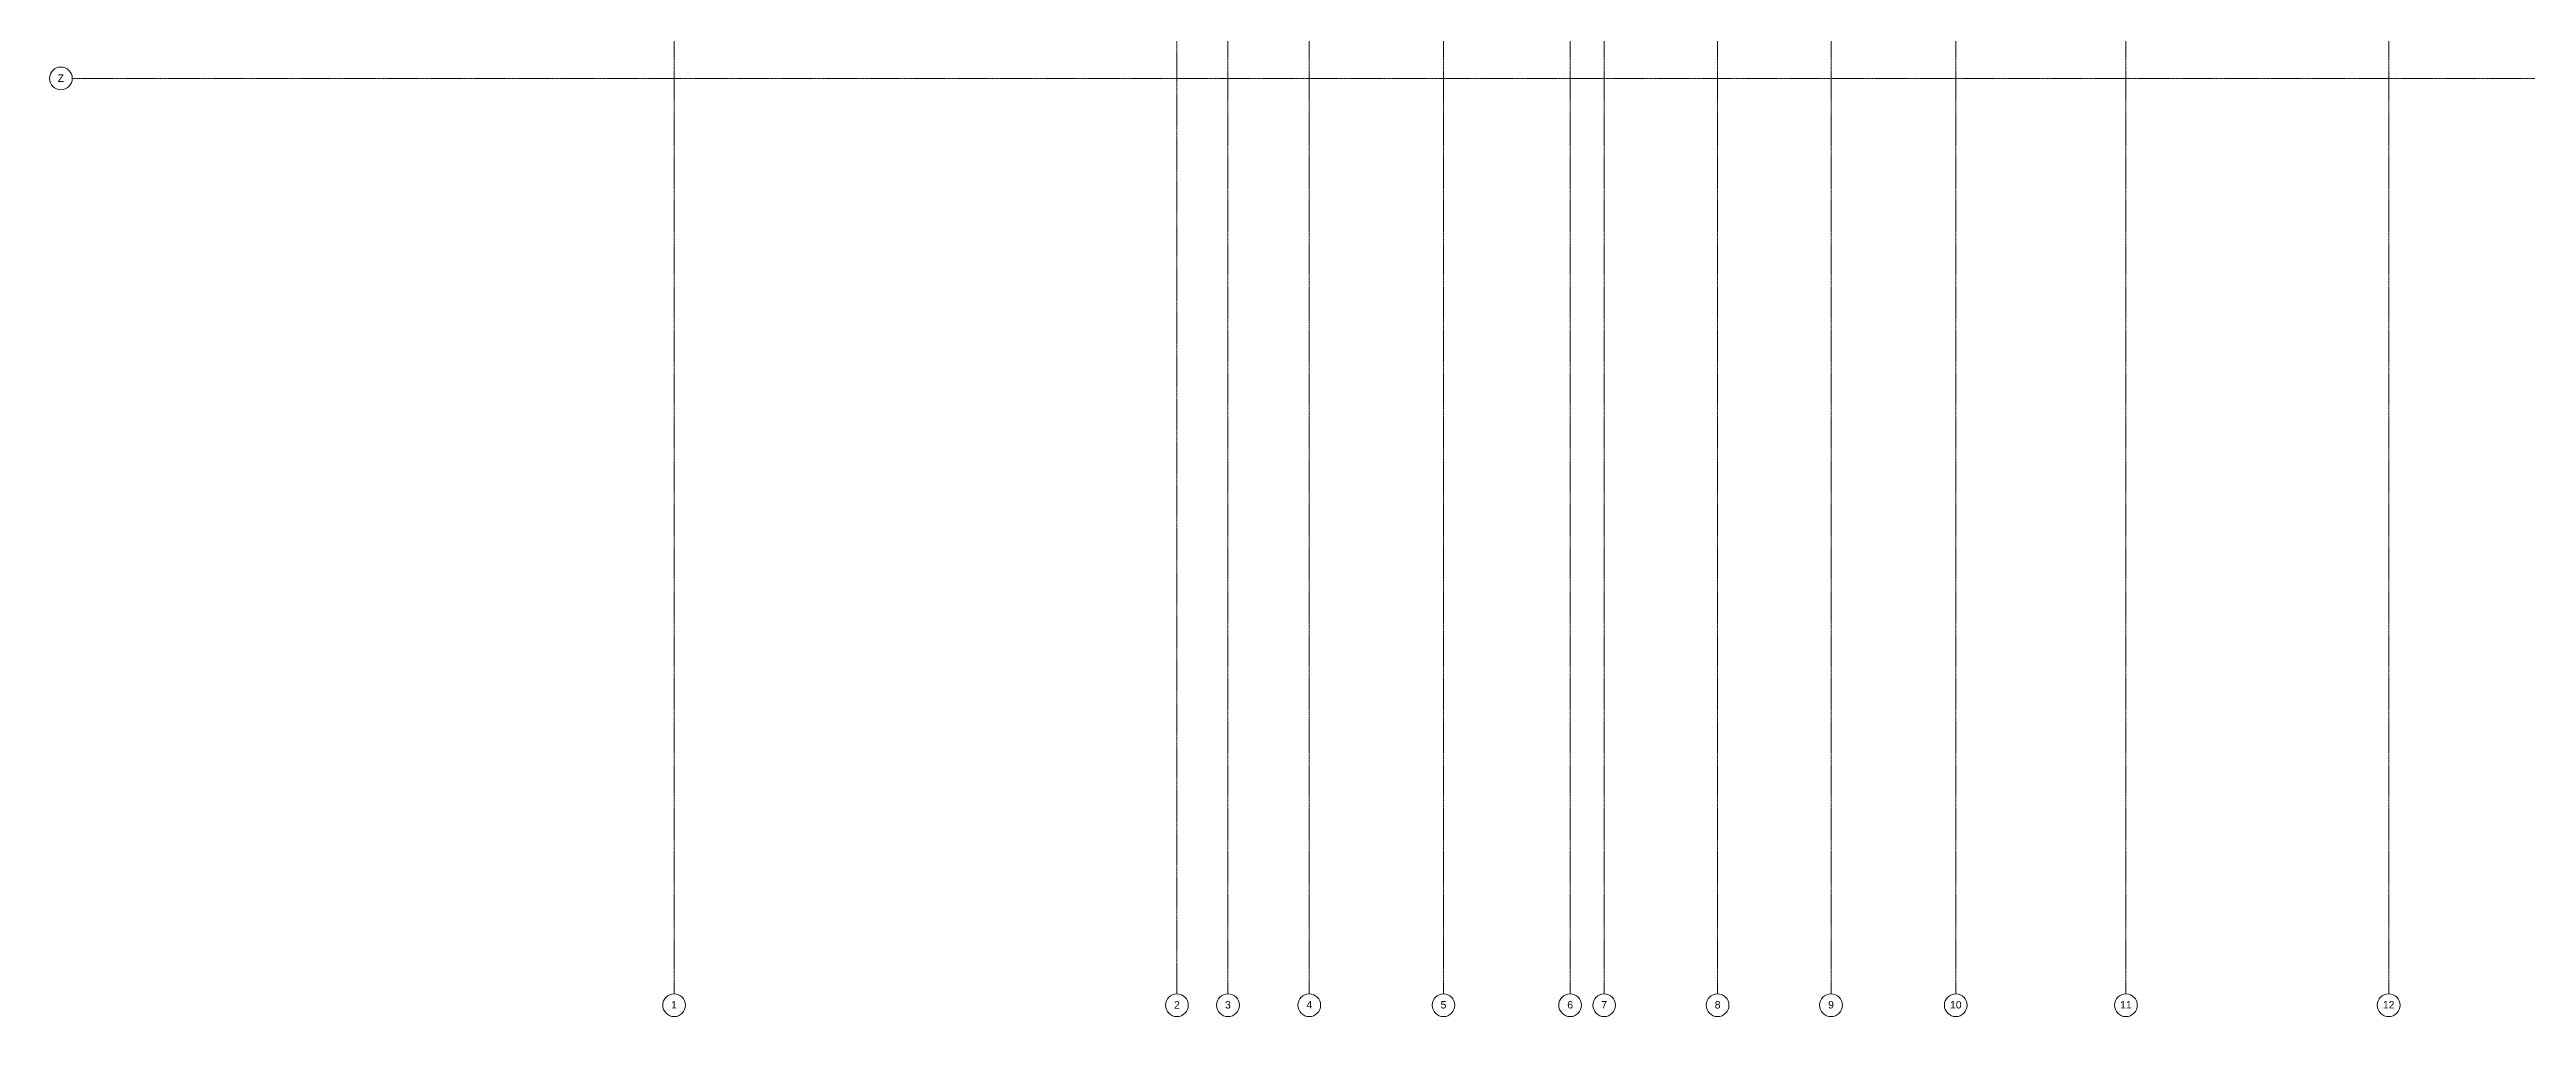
# Model space of a CAD drawing. Header units: inches. Extents: x -3679 to 241, y -496 to 1784.
# Drawn here: x -3678 to -2368, y -496 to 15 of the extents above; entities that cross this region are included whole.
import ezdxf

# ---------------------------------------------------------------- set-up
doc = ezdxf.new("R2010")
doc.units = ezdxf.units.IN
doc.header["$MEASUREMENT"] = 0
doc.linetypes.add('Grid Line', pattern=[0.875, 0.5, -0.125, 0.125, -0.125])
doc.layers.add('S-GRID', color=1, linetype='Continuous', lineweight=9)
doc.layers.add('S-GRID-IDEN', color=1, linetype='Continuous', lineweight=13)
doc.styles.add('Arial', font='arial.ttf', dxfattribs={"height": 3.934132})

# ---------------------------------------------------------------- blocks, each defined once
blk = doc.blocks.new('Grid - 3_16_-139788-MAIN LEVEL')
at = {"layer": 'S-GRID-IDEN'}
blk.add_circle((0, 0), 0.188, dxfattribs=at)

msp = doc.modelspace()

# ---------------------------------------------------------------- block references
at = {"layer": 'S-GRID-IDEN', "xscale": 31.99999999999999, "yscale": 31.99999999999999, "zscale": 31.99999999999999}
for p, rotation in [((-3672.4, 0), 269.9999999999996), ((-3348, -490.3), 180), ((-3055, -490.3), 180), ((-3012, -490.3), 180), ((-2941, -490.3), 180), ((-2874, -490.3), 180), ((-2856, -490.3), 180), ((-2796, -490.3), 180), ((-2736, -490.3), 180), ((-2670, -490.3), 180), ((-2580, -490.3), 180), ((-2441, -490.3), 180)]:
    msp.add_blockref('Grid - 3_16_-139788-MAIN LEVEL', p, dxfattribs=dict(at, rotation=rotation))
msp.add_blockref('Grid - 3_16_-139788-MAIN LEVEL', (-3082, -490.3), dxfattribs=at)

# ---------------------------------------------------------------- next in the draw order: texts
at = {"layer": 'S-GRID-IDEN', "lineweight": 9, "char_height": 3.93, "attachment_point": 2, "line_spacing_factor": 0.938532, "style": 'Arial', "bg_fill": 3, "box_fill_scale": 1.25, "bg_fill_color": 0, "bg_fill_transparency": 0}
for s, insert, width in [('Z', (-3672.4, 2.1), 3.984), ('1', (-3348, -488.1), 3.648), ('2', (-3082, -488.2), 3.648), ('3', (-3055, -488.1), 3.648), ('4', (-3012, -488.1), 3.648), ('5', (-2941, -488.1), 3.648), ('6', (-2874, -488.1), 3.648), ('7', (-2856, -488.1), 3.648), ('8', (-2796, -488.1), 3.648), ('9', (-2736, -488.1), 3.648), ('10', (-2670, -488.1), 7.296), ('11', (-2580, -488.1), 7.296), ('12', (-2441, -488.1), 7.296)]:
    msp.add_mtext(s, dxfattribs=dict(at, insert=insert, width=width))

# ---------------------------------------------------------------- next in the draw order: linework, layer by layer
at = {"layer": 'S-GRID', "linetype": 'Grid Line'}
for p, q in [((-3348, 1771.7), (-3348, -484.3)), ((-3082, -484.3), (-3082, 1771.7)), ((-3055, 1771.7), (-3055, -484.3)), ((-3012, 1771.7), (-3012, -484.3)), ((-2941, 1771.7), (-2941, -484.3)), ((-2874, 1771.7), (-2874, -484.3)), ((-2856, 1771.7), (-2856, -484.3)), ((-2796, 1771.7), (-2796, -484.3)), ((-2736, 1771.7), (-2736, -484.3)), ((-2670, 1771.7), (-2670, -484.3)), ((-2580, 1771.7), (-2580, -484.3)), ((-2441, 1771.7), (-2441, -484.3)), ((-3666.4, 0), (228, 0))]:
    msp.add_line(p, q, dxfattribs=at)

doc.saveas('drawing.dxf')
